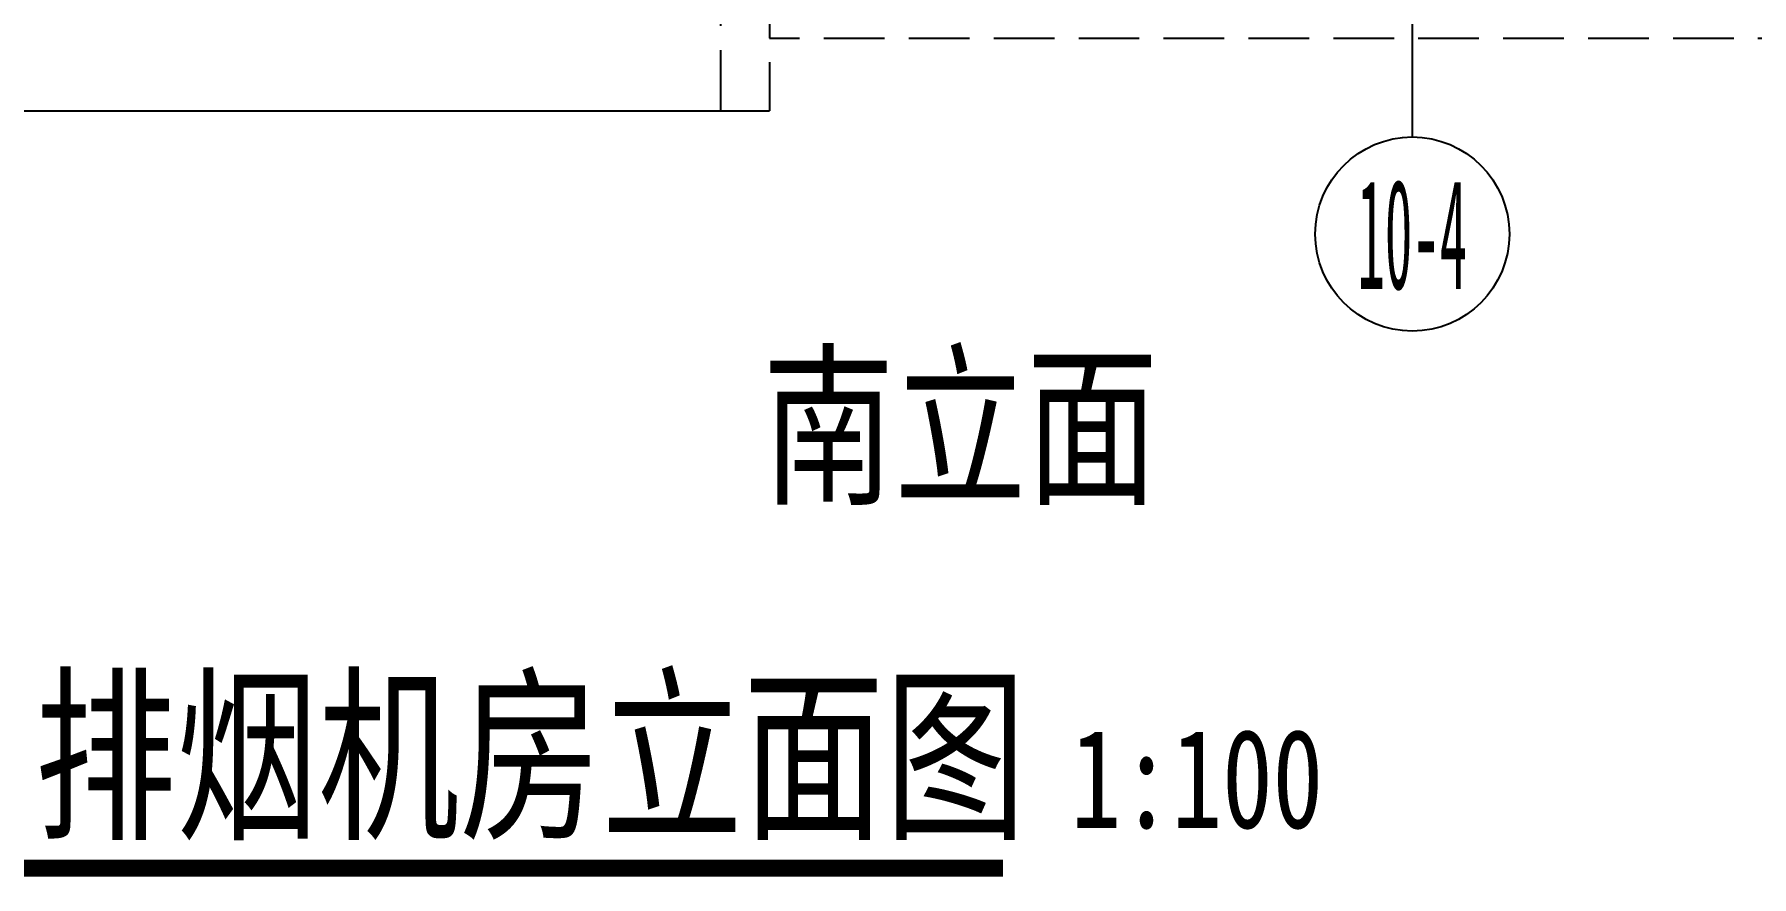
# Model space of a CAD drawing. Extents: x -863035 to 270371, y -8918 to 240488.
# Drawn here: x -39323 to -32245, y 145316 to 148787 of the extents above; entities that cross this region are included whole.
import ezdxf
from ezdxf.enums import TextEntityAlignment as Align
from ezdxf.xclip import XClip

# ---------------------------------------------------------------- set-up
doc = ezdxf.new("R2010")
doc.units = 0
doc.header["$LTSCALE"] = 1000
doc.header["$MEASUREMENT"] = 0
doc.header["$XCLIPFRAME"] = 0
doc.linetypes.add('DASH', pattern=[0.35, 0.25, -0.1])
for name, color, linetype in [('01-标注_轴线坐标', 132, 'Continuous'), ('02-TEXT_标注', 130, 'Continuous'), ('02-TEXT_轴号', 7, 'Continuous'), ('A-C_窗', 140, 'Continuous'), ('AXIS_TEXT', 7, 'Continuous'), ('DIM_SYMB', 3, 'Continuous')]:
    doc.layers.add(name, color=color, linetype=linetype)
doc.layers.add('04-不打印_辅助线', color=165, linetype='Continuous', plot=False)
doc.styles.add('_TCH_AXIS', font='STXIHEI.TTF')
doc.styles.add('_TCH_LABEL', font='', dxfattribs={"width": 0.75})
doc.styles.add('COMPLEX', font='COMPLEX')
doc.styles.get("Standard").update_dxf_attribs({"font": 'STXIHEI.TTF', "width": 0.75})
doc.styles.get('_TCH_LABEL').set_extended_font_data('SimSun')

# ---------------------------------------------------------------- blocks, each defined once
blk = doc.blocks.new('jtrartewq')
blk.add_wipeout([(5720, 2050), (-120, 2050), (-120, 1950), (0, 1950), (0, 0), (5600, 0), (5600, 1950), (5720, 1950)]).dxf.layer = 'A-C_窗'
at = {"layer": '04-不打印_辅助线'}
blk.add_line((0, 0), (5600, 0), dxfattribs=at)
at = {"layer": 'A-C_窗', "linetype": 'DASH'}
blk.add_line((200, 2050), (5400, 2050), dxfattribs=at)
for points in [[(200, 0), (200, 2050), (-120, 2050), (-120, 1950), (0, 1950), (0, 0)], [(5400, 0), (5400, 2050), (5720, 2050), (5720, 1950), (5600, 1950), (5600, 0)]]:
    blk.add_lwpolyline(points, dxfattribs=at)
blk = doc.blocks.new('_AXISO')
blk.add_circle((0, 0), 0.5)
at = {"layer": 'AXIS_TEXT', "style": 'COMPLEX', "width": 1.041667}
blk.add_attdef('A', text='', height=0.56, dxfattribs=at).set_placement((-0.25, -0.28), (0.25, -0.28), align=Align.FIT)

msp = doc.modelspace()

# ---------------------------------------------------------------- linework, layer by layer
at = {"layer": '01-标注_轴线坐标'}
msp.add_line((-33643.5, 149364.2), (-33643.5, 148364.2), dxfattribs=at)
at = {"layer": 'A-C_窗', "linetype": 'DASH'}
msp.add_line((-57068.7, 148771.9), (-1154.2, 148771.9), dxfattribs=at)
at = {"layer": 'DIM_SYMB', "const_width": 70}
msp.add_lwpolyline([(-42826.4, 145351.2), (-35331.2, 145351.2)], dxfattribs=at)

# ---------------------------------------------------------------- block references
at = {"layer": '01-标注_轴线坐标'}
ref = msp.add_blockref('_AXISO', (-33643.5, 147964.2), dxfattribs=dict(at, xscale=800, yscale=800, zscale=800))
ref.add_attrib('A', '10-4', dxfattribs={"layer": '02-TEXT_轴号', "height": 452.55, "style": '_TCH_AXIS', "width": 0.374624}).set_placement((-33869.8, 147737.9), (-33417.3, 147737.9), align=Align.FIT)

# ---------------------------------------------------------------- texts
at = {"style": '_TCH_LABEL', "width": 0.75}
msp.add_text('南立面', height=531.65, dxfattribs=at).set_placement((-36322.5, 146905.8))
at = {"layer": '02-TEXT_标注', "width": 0.75}
for s, height, p in [('屋顶电梯间、排烟机房立面图', 570.852, (-42826.4, 145529)), ('1:100', 407.75, (-35051.2, 145516.7))]:
    msp.add_text(s, height=height, dxfattribs=at).set_placement(p)

# ---------------------------------------------------------------- next in the draw order: block references
at = {"layer": 'A-C_窗'}
ref = msp.add_blockref('jtrartewq', (-41893.5, 148471.9), dxfattribs=at)
XClip(ref).set_block_clipping_path([(1274.041988907, -402.1549012003), (6100.0000000003, 2449.9999999999)])

doc.saveas('drawing.dxf')
